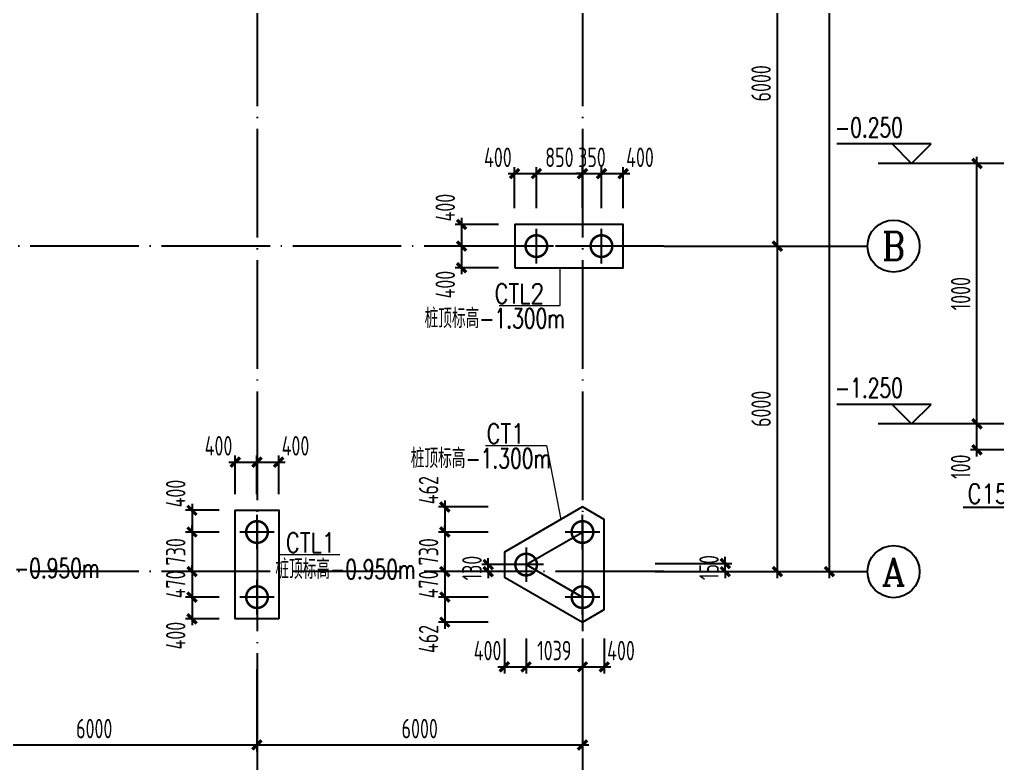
# Model space of a CAD drawing. Extents: x -1389621 to 57380, y -92505 to 283644.
# Drawn here: x -1353084 to -1335057, y 163581 to 177292 of the extents above; entities that cross this region are included whole.
import ezdxf
from ezdxf.enums import TextEntityAlignment as Align

# ---------------------------------------------------------------- set-up
doc = ezdxf.new("R2010")
doc.units = 0
doc.header["$LTSCALE"] = 100
doc.header["$MEASUREMENT"] = 0
doc.linetypes.add('DOTE', pattern=[2.42, 2, -0.2, 0.02, -0.2])
doc.layers.get('0').update_dxf_attribs({"linetype": 'CONTINUOUS'})
doc.layers.get('Defpoints').update_dxf_attribs({"linetype": 'CONTINUOUS'})
for name, color, linetype in [('AXIS', 3, 'CONTINUOUS'), ('AXIS_TEXT', 7, 'CONTINUOUS'), ('DIM', 3, 'CONTINUOUS'), ('DIM_ELEV', 3, 'CONTINUOUS'), ('DOTE', 1, 'DOTE'), ('PUB_DIM', 3, 'CONTINUOUS'), ('单桩', 6, 'CONTINUOUS'), ('承台', 2, 'CONTINUOUS')]:
    doc.layers.add(name, color=color, linetype=linetype)
doc.layers.add('PUB_TEXT', color=7, linetype='CONTINUOUS', lineweight=15)
doc.styles.add('_HZTXT', font='txt.shx', dxfattribs={"width": 0.7, "bigfont": 'HZTXT.shx'})
doc.styles.add('_TCH_AXIS', font='COMPLEX', dxfattribs={"bigfont": 'GBCBIG'})
doc.styles.add('_TCH_DIM', font='SIMPLEX', dxfattribs={"bigfont": 'GBCBIG'})
doc.styles.add('COMPLEX', font='COMPLEX')
doc.styles.add('DIM_FONT', font='SIMPLEX', dxfattribs={"width": 0.7, "bigfont": 'GBCBIG'})
doc.styles.add('hztxt', font='txt', dxfattribs={"width": 0.7, "height": 10, "bigfont": 'hztxt.shx'})
doc.styles.add('TSSD_Dimension', font='tssdeng.shx', dxfattribs={"width": 0.7, "bigfont": 'hztxt.shx'})
doc.dimstyles.new('TSSD_100_100', dxfattribs={"dimtxt": 300, "dimasz": 100, "dimexe": 100, "dimexo": 250, "dimgap": 100, "dimtad": 1, "dimdec": 0, "dimzin": 0, "dimdsep": 46, "dimtxsty": 'TSSD_Dimension', "dimblk": 'ARCHTICK', "dimblk1": 'ARCHTICK', "dimblk2": 'ARCHTICK', "dimcen": 0, "dimdle": 100, "dimclrt": 7, "dimadec": 0, "dimazin": 0, "dimtfac": 1, "dimtdec": 0, "dimtix": 1, "dimtmove": 2, "dimatfit": 3, "dimfxl": 0, "dimtolj": 1, "dimtzin": 0, "dimarcsym": 0})

# ---------------------------------------------------------------- blocks, each defined once
blk = doc.blocks.new('_ArchTick')
at = {"color": 0, "linetype": 'ByBlock'}
blk.add_lwpolyline([(-0.71, -0.71, 0.5, 0.5, 0), (0.71, 0.71, 0.5, 0.5, 0)], format="xyseb", dxfattribs=at)
blk = doc.blocks.new('*D1336')
at = {"layer": 'Defpoints', "color": 0, "ltscale": 100}
for p in [(-1341207, 173117), (-1339114, 173117), (-1341207, 167117)]:
    blk.add_point(p, dxfattribs=at)
at = {"layer": 'DIM', "color": 0, "lineweight": -2, "ltscale": 100}
for p, q in [((-1339114, 166997), (-1339114, 173237)), ((-1340907, 173117), (-1338994, 173117)), ((-1340907, 167117), (-1338994, 167117))]:
    blk.add_line(p, q, dxfattribs=at)
at = {"layer": 'DIM', "color": 0, "lineweight": -2, "ltscale": 100, "xscale": 120, "yscale": 120, "zscale": 120}
for p, rotation in [((-1339114, 173117), 90), ((-1339114, 167117), 270)]:
    blk.add_blockref('_ArchTick', p, dxfattribs=dict(at, rotation=rotation))
at = {"layer": 'DIM', "color": 7, "ltscale": 100, "insert": (-1339414, 170117), "char_height": 360, "attachment_point": 5, "rotation": 90, "style": 'TSSD_Dimension'}
blk.add_mtext('\\A1;6000', dxfattribs=at)
blk = doc.blocks.new('*D1337')
at = {"layer": 'Defpoints', "color": 0, "ltscale": 100}
for p in [(-1341207, 179117), (-1339114, 179117), (-1341207, 173117)]:
    blk.add_point(p, dxfattribs=at)
at = {"layer": 'DIM', "color": 0, "lineweight": -2, "ltscale": 100}
for p, q in [((-1339114, 172997), (-1339114, 179237)), ((-1340907, 179117), (-1338994, 179117)), ((-1340907, 173117), (-1338994, 173117))]:
    blk.add_line(p, q, dxfattribs=at)
at = {"layer": 'DIM', "color": 0, "lineweight": -2, "ltscale": 100, "xscale": 120, "yscale": 120, "zscale": 120}
for p, rotation in [((-1339114, 179117), 90), ((-1339114, 173117), 270)]:
    blk.add_blockref('_ArchTick', p, dxfattribs=dict(at, rotation=rotation))
at = {"layer": 'DIM', "color": 7, "ltscale": 100, "insert": (-1339414, 176117), "char_height": 360, "attachment_point": 5, "rotation": 90, "style": 'TSSD_Dimension'}
blk.add_mtext('\\A1;6000', dxfattribs=at)
blk = doc.blocks.new('*D1348')
at = {"layer": 'Defpoints', "color": 0, "ltscale": 100}
for p in [(-1341447, 239117), (-1338154, 239117), (-1341447, 167117)]:
    blk.add_point(p, dxfattribs=at)
at = {"layer": 'DIM', "color": 0, "lineweight": -2, "ltscale": 100}
for p, q in [((-1338154, 166997), (-1338154, 239237)), ((-1341147, 239117), (-1338034, 239117)), ((-1341147, 167117), (-1338034, 167117))]:
    blk.add_line(p, q, dxfattribs=at)
at = {"layer": 'DIM', "color": 0, "lineweight": -2, "ltscale": 100, "xscale": 120, "yscale": 120, "zscale": 120}
for p, rotation in [((-1338154, 239117), 90), ((-1338154, 167117), 270)]:
    blk.add_blockref('_ArchTick', p, dxfattribs=dict(at, rotation=rotation))
at = {"layer": 'DIM', "color": 7, "ltscale": 100, "insert": (-1338454, 203117), "char_height": 360, "attachment_point": 5, "rotation": 90, "style": 'TSSD_Dimension'}
blk.add_mtext('\\A1;72000', dxfattribs=at)
blk = doc.blocks.new('*D1354')
at = {"layer": 'Defpoints', "color": 0, "ltscale": 100}
for p in [(-1354707, 165617), (-1348707, 165617), (-1348707, 163923)]:
    blk.add_point(p, dxfattribs=at)
at = {"layer": 'DIM', "color": 0, "lineweight": -2, "ltscale": 100}
for p, q in [((-1354707, 165317), (-1354707, 163803)), ((-1348707, 165317), (-1348707, 163803)), ((-1354827, 163923), (-1348587, 163923))]:
    blk.add_line(p, q, dxfattribs=at)
at = {"layer": 'DIM', "color": 0, "lineweight": -2, "ltscale": 100, "xscale": 120, "yscale": 120, "zscale": 120, "rotation": 180}
blk.add_blockref('_ArchTick', (-1354707, 163923), dxfattribs=at)
at = {"layer": 'DIM', "color": 0, "lineweight": -2, "ltscale": 100, "xscale": 120, "yscale": 120, "zscale": 120}
blk.add_blockref('_ArchTick', (-1348707, 163923), dxfattribs=at)
at = {"layer": 'DIM', "color": 7, "ltscale": 100, "insert": (-1351707, 164223), "char_height": 360, "attachment_point": 5, "style": 'TSSD_Dimension'}
blk.add_mtext('\\A1;6000', dxfattribs=at)
blk = doc.blocks.new('*D1355')
at = {"layer": 'Defpoints', "color": 0, "ltscale": 100}
for p in [(-1348707, 165617), (-1342707, 165617), (-1342707, 163923)]:
    blk.add_point(p, dxfattribs=at)
at = {"layer": 'DIM', "color": 0, "lineweight": -2, "ltscale": 100}
for p, q in [((-1348707, 165317), (-1348707, 163803)), ((-1342707, 165317), (-1342707, 163803)), ((-1348827, 163923), (-1342587, 163923))]:
    blk.add_line(p, q, dxfattribs=at)
at = {"layer": 'DIM', "color": 0, "lineweight": -2, "ltscale": 100, "xscale": 120, "yscale": 120, "zscale": 120, "rotation": 180}
blk.add_blockref('_ArchTick', (-1348707, 163923), dxfattribs=at)
at = {"layer": 'DIM', "color": 0, "lineweight": -2, "ltscale": 100, "xscale": 120, "yscale": 120, "zscale": 120}
blk.add_blockref('_ArchTick', (-1342707, 163923), dxfattribs=at)
at = {"layer": 'DIM', "color": 7, "ltscale": 100, "insert": (-1345707, 164223), "char_height": 360, "attachment_point": 5, "style": 'TSSD_Dimension'}
blk.add_mtext('\\A1;6000', dxfattribs=at)
blk = doc.blocks.new('*D1356')
at = {"layer": 'Defpoints', "color": 0, "ltscale": 100}
for p in [(-1378707, 165857), (-1342707, 165857), (-1342707, 162963)]:
    blk.add_point(p, dxfattribs=at)
at = {"layer": 'DIM', "color": 0, "lineweight": -2, "ltscale": 100}
for p, q in [((-1378707, 165557), (-1378707, 162843)), ((-1342707, 165557), (-1342707, 162843)), ((-1378827, 162963), (-1342587, 162963))]:
    blk.add_line(p, q, dxfattribs=at)
at = {"layer": 'DIM', "color": 0, "lineweight": -2, "ltscale": 100, "xscale": 120, "yscale": 120, "zscale": 120, "rotation": 180}
blk.add_blockref('_ArchTick', (-1378707, 162963), dxfattribs=at)
at = {"layer": 'DIM', "color": 0, "lineweight": -2, "ltscale": 100, "xscale": 120, "yscale": 120, "zscale": 120}
blk.add_blockref('_ArchTick', (-1342707, 162963), dxfattribs=at)
at = {"layer": 'DIM', "color": 7, "ltscale": 100, "insert": (-1360707, 163263), "char_height": 360, "attachment_point": 5, "style": 'TSSD_Dimension'}
blk.add_mtext('\\A1;36000', dxfattribs=at)
blk = doc.blocks.new('_AXISO')
blk.add_circle((0, 0), 0.5)
at = {"layer": 'AXIS_TEXT', "style": 'COMPLEX', "width": 1.041667}
blk.add_attdef('A', text='', height=0.56, dxfattribs=at).set_placement((-0.25, -0.28), (0.25, -0.28), align=Align.FIT)
blk = doc.blocks.new('*D1364')
at = {"layer": 'Defpoints', "color": 0, "ltscale": 100}
for p in [(-1341667, 167267), (-1341667, 167117), (-1340074, 167267)]:
    blk.add_point(p, dxfattribs=at)
at = {"layer": 'DIM', "color": 0, "lineweight": -2, "ltscale": 100}
for p, q in [((-1340074, 167267), (-1340074, 167387)), ((-1341367, 167267), (-1339954, 167267)), ((-1341367, 167117), (-1339954, 167117)), ((-1340074, 167117), (-1340074, 167267)), ((-1340074, 167117), (-1340074, 166997))]:
    blk.add_line(p, q, dxfattribs=at)
at = {"layer": 'DIM', "color": 0, "lineweight": -2, "ltscale": 100, "xscale": 120, "yscale": 120, "zscale": 120}
for p, rotation in [((-1340074, 167267), 270), ((-1340074, 167117), 90)]:
    blk.add_blockref('_ArchTick', p, dxfattribs=dict(at, rotation=rotation))
at = {"layer": 'DIM', "color": 7, "ltscale": 100, "insert": (-1340374, 167192), "char_height": 360, "attachment_point": 5, "rotation": 90, "style": 'TSSD_Dimension'}
blk.add_mtext('\\A1;150', dxfattribs=at)
blk = doc.blocks.new('U_B0HTE')
at = {"layer": '单桩'}
for p, q in [((0, 269.25), (0, -269.25)), ((-269.25, 0), (269.25, 0))]:
    blk.add_line(p, q, dxfattribs=at)
at = {"layer": '单桩', "const_width": 38.5}
blk.add_lwpolyline([(-169.25, 0, 1), (169.25, 0, 1)], format="xyb", close=True, dxfattribs=at)
at = {"style": 'DIM_FONT', "width": 0.8, "flags": 9}
for tag in ['YSIZE', 'XSIZE']:
    blk.add_attdef(tag, (0, 0), '', height=0.5, dxfattribs=at)
blk = doc.blocks.new('*D1408')
at = {"layer": 'Defpoints', "color": 0, "ltscale": 100}
for p in [(-1349107, 168247), (-1349905, 167847), (-1349107, 167847)]:
    blk.add_point(p, dxfattribs=at)
at = {"layer": 'DIM', "color": 0, "lineweight": -2, "ltscale": 100}
for p, q in [((-1349905, 168367), (-1349905, 167727)), ((-1349407, 168247), (-1350025, 168247)), ((-1349407, 167847), (-1350025, 167847))]:
    blk.add_line(p, q, dxfattribs=at)
at = {"layer": 'DIM', "color": 0, "lineweight": -2, "ltscale": 100, "xscale": 120, "yscale": 120, "zscale": 120}
for p, rotation in [((-1349905, 168247), 90), ((-1349905, 167847), 270)]:
    blk.add_blockref('_ArchTick', p, dxfattribs=dict(at, rotation=rotation))
at = {"layer": 'DIM', "color": 7, "ltscale": 100, "insert": (-1350205, 168556), "char_height": 360, "attachment_point": 5, "rotation": 90, "style": 'TSSD_Dimension'}
blk.add_mtext('\\A1;400', dxfattribs=at)
blk = doc.blocks.new('*D1409')
at = {"layer": 'Defpoints', "color": 0, "ltscale": 100}
for p in [(-1348307, 169135), (-1348707, 168247), (-1348307, 168247)]:
    blk.add_point(p, dxfattribs=at)
at = {"layer": 'DIM', "color": 0, "lineweight": -2, "ltscale": 100}
for p, q in [((-1348827, 169135), (-1348187, 169135)), ((-1348707, 168547), (-1348707, 169255)), ((-1348307, 168547), (-1348307, 169255))]:
    blk.add_line(p, q, dxfattribs=at)
at = {"layer": 'DIM', "color": 0, "lineweight": -2, "ltscale": 100, "xscale": 120, "yscale": 120, "zscale": 120, "rotation": 180}
blk.add_blockref('_ArchTick', (-1348707, 169135), dxfattribs=at)
at = {"layer": 'DIM', "color": 0, "lineweight": -2, "ltscale": 100, "xscale": 120, "yscale": 120, "zscale": 120}
blk.add_blockref('_ArchTick', (-1348307, 169135), dxfattribs=at)
at = {"layer": 'DIM', "color": 7, "ltscale": 100, "insert": (-1347997, 169435), "char_height": 360, "attachment_point": 5, "style": 'TSSD_Dimension'}
blk.add_mtext('\\A1;400', dxfattribs=at)
blk = doc.blocks.new('*D1410')
at = {"layer": 'Defpoints', "color": 0, "ltscale": 100}
for p in [(-1348707, 169135), (-1349107, 168247), (-1348707, 168247)]:
    blk.add_point(p, dxfattribs=at)
at = {"layer": 'DIM', "color": 0, "lineweight": -2, "ltscale": 100}
for p, q in [((-1349227, 169135), (-1348587, 169135)), ((-1349107, 168547), (-1349107, 169255)), ((-1348707, 168547), (-1348707, 169255))]:
    blk.add_line(p, q, dxfattribs=at)
at = {"layer": 'DIM', "color": 0, "lineweight": -2, "ltscale": 100, "xscale": 120, "yscale": 120, "zscale": 120, "rotation": 180}
blk.add_blockref('_ArchTick', (-1349107, 169135), dxfattribs=at)
at = {"layer": 'DIM', "color": 0, "lineweight": -2, "ltscale": 100, "xscale": 120, "yscale": 120, "zscale": 120}
blk.add_blockref('_ArchTick', (-1348707, 169135), dxfattribs=at)
at = {"layer": 'DIM', "color": 7, "ltscale": 100, "insert": (-1349416, 169435), "char_height": 360, "attachment_point": 5, "style": 'TSSD_Dimension'}
blk.add_mtext('\\A1;400', dxfattribs=at)
blk = doc.blocks.new('*D1411')
at = {"layer": 'Defpoints', "color": 0, "ltscale": 100}
for p in [(-1349107, 167847), (-1349905, 167117), (-1349107, 167117)]:
    blk.add_point(p, dxfattribs=at)
at = {"layer": 'DIM', "color": 0, "lineweight": -2, "ltscale": 100}
for p, q in [((-1349407, 167847), (-1350025, 167847)), ((-1349905, 167847), (-1349905, 167967)), ((-1349905, 167847), (-1349905, 167117)), ((-1349407, 167117), (-1350025, 167117)), ((-1349905, 167117), (-1349905, 166997))]:
    blk.add_line(p, q, dxfattribs=at)
at = {"layer": 'DIM', "color": 0, "lineweight": -2, "ltscale": 100, "xscale": 120, "yscale": 120, "zscale": 120}
for p, rotation in [((-1349905, 167847), 270), ((-1349905, 167117), 90)]:
    blk.add_blockref('_ArchTick', p, dxfattribs=dict(at, rotation=rotation))
at = {"layer": 'DIM', "color": 7, "ltscale": 100, "insert": (-1350205, 167482), "char_height": 360, "attachment_point": 5, "rotation": 90, "style": 'TSSD_Dimension'}
blk.add_mtext('\\A1;730', dxfattribs=at)
blk = doc.blocks.new('*D1412')
at = {"layer": 'Defpoints', "color": 0, "ltscale": 100}
for p in [(-1349107, 167117), (-1349905, 166647), (-1349107, 166647)]:
    blk.add_point(p, dxfattribs=at)
at = {"layer": 'DIM', "color": 0, "lineweight": -2, "ltscale": 100}
for p, q in [((-1349407, 167117), (-1350025, 167117)), ((-1349905, 167117), (-1349905, 167237)), ((-1349905, 167117), (-1349905, 166647)), ((-1349407, 166647), (-1350025, 166647)), ((-1349905, 166647), (-1349905, 166527))]:
    blk.add_line(p, q, dxfattribs=at)
at = {"layer": 'DIM', "color": 0, "lineweight": -2, "ltscale": 100, "xscale": 120, "yscale": 120, "zscale": 120}
for p, rotation in [((-1349905, 167117), 270), ((-1349905, 166647), 90)]:
    blk.add_blockref('_ArchTick', p, dxfattribs=dict(at, rotation=rotation))
at = {"layer": 'DIM', "color": 7, "ltscale": 100, "insert": (-1350205, 166882), "char_height": 360, "attachment_point": 5, "rotation": 90, "style": 'TSSD_Dimension'}
blk.add_mtext('\\A1;470', dxfattribs=at)
blk = doc.blocks.new('*D1413')
at = {"layer": 'Defpoints', "color": 0, "ltscale": 100}
for p in [(-1349107, 166647), (-1349905, 166247), (-1349107, 166247)]:
    blk.add_point(p, dxfattribs=at)
at = {"layer": 'DIM', "color": 0, "lineweight": -2, "ltscale": 100}
for p, q in [((-1349905, 166767), (-1349905, 166127)), ((-1349407, 166647), (-1350025, 166647)), ((-1349407, 166247), (-1350025, 166247))]:
    blk.add_line(p, q, dxfattribs=at)
at = {"layer": 'DIM', "color": 0, "lineweight": -2, "ltscale": 100, "xscale": 120, "yscale": 120, "zscale": 120}
for p, rotation in [((-1349905, 166647), 90), ((-1349905, 166247), 270)]:
    blk.add_blockref('_ArchTick', p, dxfattribs=dict(at, rotation=rotation))
at = {"layer": 'DIM', "color": 7, "ltscale": 100, "insert": (-1350205, 165937), "char_height": 360, "attachment_point": 5, "rotation": 90, "style": 'TSSD_Dimension'}
blk.add_mtext('\\A1;400', dxfattribs=at)
blk = doc.blocks.new('*D1549')
at = {"layer": 'Defpoints', "color": 0, "ltscale": 100}
for p in [(-1343957, 173517), (-1344936, 173117), (-1343957, 173117)]:
    blk.add_point(p, dxfattribs=at)
at = {"layer": 'DIM', "color": 0, "lineweight": -2, "ltscale": 100}
for p, q in [((-1344936, 173637), (-1344936, 172997)), ((-1344257, 173517), (-1345056, 173517)), ((-1344257, 173117), (-1345056, 173117))]:
    blk.add_line(p, q, dxfattribs=at)
at = {"layer": 'DIM', "color": 0, "lineweight": -2, "ltscale": 100, "xscale": 120, "yscale": 120, "zscale": 120}
for p, rotation in [((-1344936, 173517), 90), ((-1344936, 173117), 270)]:
    blk.add_blockref('_ArchTick', p, dxfattribs=dict(at, rotation=rotation))
at = {"layer": 'DIM', "color": 7, "ltscale": 100, "insert": (-1345236, 173826), "char_height": 360, "attachment_point": 5, "rotation": 90, "style": 'TSSD_Dimension'}
blk.add_mtext('\\A1;400', dxfattribs=at)
blk = doc.blocks.new('*D1550')
at = {"layer": 'Defpoints', "color": 0, "ltscale": 100}
for p in [(-1343557, 174453), (-1343957, 173517), (-1343557, 173517)]:
    blk.add_point(p, dxfattribs=at)
at = {"layer": 'DIM', "color": 0, "lineweight": -2, "ltscale": 100}
for p, q in [((-1343957, 173817), (-1343957, 174573)), ((-1343557, 173817), (-1343557, 174573)), ((-1344077, 174453), (-1343437, 174453))]:
    blk.add_line(p, q, dxfattribs=at)
at = {"layer": 'DIM', "color": 0, "lineweight": -2, "ltscale": 100, "xscale": 120, "yscale": 120, "zscale": 120, "rotation": 180}
blk.add_blockref('_ArchTick', (-1343957, 174453), dxfattribs=at)
at = {"layer": 'DIM', "color": 0, "lineweight": -2, "ltscale": 100, "xscale": 120, "yscale": 120, "zscale": 120}
blk.add_blockref('_ArchTick', (-1343557, 174453), dxfattribs=at)
at = {"layer": 'DIM', "color": 7, "ltscale": 100, "insert": (-1344266, 174753), "char_height": 360, "attachment_point": 5, "style": 'TSSD_Dimension'}
blk.add_mtext('\\A1;400', dxfattribs=at)
blk = doc.blocks.new('*D1551')
at = {"layer": 'Defpoints', "color": 0, "ltscale": 100}
for p in [(-1343957, 173117), (-1344936, 172717), (-1343957, 172717)]:
    blk.add_point(p, dxfattribs=at)
at = {"layer": 'DIM', "color": 0, "lineweight": -2, "ltscale": 100}
for p, q in [((-1344936, 173237), (-1344936, 172597)), ((-1344257, 173117), (-1345056, 173117)), ((-1344257, 172717), (-1345056, 172717))]:
    blk.add_line(p, q, dxfattribs=at)
at = {"layer": 'DIM', "color": 0, "lineweight": -2, "ltscale": 100, "xscale": 120, "yscale": 120, "zscale": 120}
for p, rotation in [((-1344936, 173117), 90), ((-1344936, 172717), 270)]:
    blk.add_blockref('_ArchTick', p, dxfattribs=dict(at, rotation=rotation))
at = {"layer": 'DIM', "color": 7, "ltscale": 100, "insert": (-1345236, 172407), "char_height": 360, "attachment_point": 5, "rotation": 90, "style": 'TSSD_Dimension'}
blk.add_mtext('\\A1;400', dxfattribs=at)
blk = doc.blocks.new('*D1552')
at = {"layer": 'Defpoints', "color": 0, "ltscale": 100}
for p in [(-1342357, 174453), (-1342707, 173517), (-1342357, 173517)]:
    blk.add_point(p, dxfattribs=at)
at = {"layer": 'DIM', "color": 0, "lineweight": -2, "ltscale": 100}
for p, q in [((-1342707, 173817), (-1342707, 174573)), ((-1342357, 173817), (-1342357, 174573)), ((-1342707, 174453), (-1342827, 174453)), ((-1342707, 174453), (-1342357, 174453)), ((-1342357, 174453), (-1342237, 174453))]:
    blk.add_line(p, q, dxfattribs=at)
at = {"layer": 'DIM', "color": 0, "lineweight": -2, "ltscale": 100, "xscale": 120, "yscale": 120, "zscale": 120}
blk.add_blockref('_ArchTick', (-1342707, 174453), dxfattribs=at)
at = {"layer": 'DIM', "color": 0, "lineweight": -2, "ltscale": 100, "xscale": 120, "yscale": 120, "zscale": 120, "rotation": 180}
blk.add_blockref('_ArchTick', (-1342357, 174453), dxfattribs=at)
at = {"layer": 'DIM', "color": 7, "ltscale": 100, "insert": (-1342532, 174753), "char_height": 360, "attachment_point": 5, "style": 'TSSD_Dimension'}
blk.add_mtext('\\A1;350', dxfattribs=at)
blk = doc.blocks.new('*D1553')
at = {"layer": 'Defpoints', "color": 0, "ltscale": 100}
for p in [(-1341957, 174453), (-1342357, 173517), (-1341957, 173517)]:
    blk.add_point(p, dxfattribs=at)
at = {"layer": 'DIM', "color": 0, "lineweight": -2, "ltscale": 100}
for p, q in [((-1342357, 173817), (-1342357, 174573)), ((-1341957, 173817), (-1341957, 174573)), ((-1342477, 174453), (-1341837, 174453))]:
    blk.add_line(p, q, dxfattribs=at)
at = {"layer": 'DIM', "color": 0, "lineweight": -2, "ltscale": 100, "xscale": 120, "yscale": 120, "zscale": 120, "rotation": 180}
blk.add_blockref('_ArchTick', (-1342357, 174453), dxfattribs=at)
at = {"layer": 'DIM', "color": 0, "lineweight": -2, "ltscale": 100, "xscale": 120, "yscale": 120, "zscale": 120}
blk.add_blockref('_ArchTick', (-1341957, 174453), dxfattribs=at)
at = {"layer": 'DIM', "color": 7, "ltscale": 100, "insert": (-1341647, 174753), "char_height": 360, "attachment_point": 5, "style": 'TSSD_Dimension'}
blk.add_mtext('\\A1;400', dxfattribs=at)
blk = doc.blocks.new('*D1554')
at = {"layer": 'Defpoints', "color": 0, "ltscale": 100}
for p in [(-1342707, 174453), (-1343557, 173517), (-1342707, 173517)]:
    blk.add_point(p, dxfattribs=at)
at = {"layer": 'DIM', "color": 0, "lineweight": -2, "ltscale": 100}
for p, q in [((-1343557, 173817), (-1343557, 174573)), ((-1342707, 173817), (-1342707, 174573)), ((-1343677, 174453), (-1342587, 174453))]:
    blk.add_line(p, q, dxfattribs=at)
at = {"layer": 'DIM', "color": 0, "lineweight": -2, "ltscale": 100, "xscale": 120, "yscale": 120, "zscale": 120, "rotation": 180}
blk.add_blockref('_ArchTick', (-1343557, 174453), dxfattribs=at)
at = {"layer": 'DIM', "color": 0, "lineweight": -2, "ltscale": 100, "xscale": 120, "yscale": 120, "zscale": 120}
blk.add_blockref('_ArchTick', (-1342707, 174453), dxfattribs=at)
at = {"layer": 'DIM', "color": 7, "ltscale": 100, "insert": (-1343132, 174753), "char_height": 360, "attachment_point": 5, "style": 'TSSD_Dimension'}
blk.add_mtext('\\A1;850', dxfattribs=at)
blk = doc.blocks.new('*D1563')
at = {"layer": 'Defpoints', "color": 0, "ltscale": 100}
for p in [(-1342707, 166185), (-1342307, 166185), (-1342307, 165361)]:
    blk.add_point(p, dxfattribs=at)
at = {"layer": 'DIM', "color": 0, "lineweight": -2, "ltscale": 100}
for p, q in [((-1342707, 165885), (-1342707, 165241)), ((-1342307, 165885), (-1342307, 165241)), ((-1342827, 165361), (-1342187, 165361))]:
    blk.add_line(p, q, dxfattribs=at)
at = {"layer": 'DIM', "color": 0, "lineweight": -2, "ltscale": 100, "xscale": 120, "yscale": 120, "zscale": 120, "rotation": 180}
blk.add_blockref('_ArchTick', (-1342707, 165361), dxfattribs=at)
at = {"layer": 'DIM', "color": 0, "lineweight": -2, "ltscale": 100, "xscale": 120, "yscale": 120, "zscale": 120}
blk.add_blockref('_ArchTick', (-1342307, 165361), dxfattribs=at)
at = {"layer": 'DIM', "color": 7, "ltscale": 100, "insert": (-1341997, 165661), "char_height": 360, "attachment_point": 5, "style": 'TSSD_Dimension'}
blk.add_mtext('\\A1;400', dxfattribs=at)
blk = doc.blocks.new('*D1564')
at = {"layer": 'Defpoints', "color": 0, "ltscale": 100}
for p in [(-1343746, 166185), (-1342707, 166185), (-1342707, 165361)]:
    blk.add_point(p, dxfattribs=at)
at = {"layer": 'DIM', "color": 0, "lineweight": -2, "ltscale": 100}
for p, q in [((-1343746, 165885), (-1343746, 165241)), ((-1342707, 165885), (-1342707, 165241)), ((-1343866, 165361), (-1342587, 165361))]:
    blk.add_line(p, q, dxfattribs=at)
at = {"layer": 'DIM', "color": 0, "lineweight": -2, "ltscale": 100, "xscale": 120, "yscale": 120, "zscale": 120, "rotation": 180}
blk.add_blockref('_ArchTick', (-1343746, 165361), dxfattribs=at)
at = {"layer": 'DIM', "color": 0, "lineweight": -2, "ltscale": 100, "xscale": 120, "yscale": 120, "zscale": 120}
blk.add_blockref('_ArchTick', (-1342707, 165361), dxfattribs=at)
at = {"layer": 'DIM', "color": 7, "ltscale": 100, "insert": (-1343226, 165661), "char_height": 360, "attachment_point": 5, "style": 'TSSD_Dimension'}
blk.add_mtext('\\A1;1039', dxfattribs=at)
blk = doc.blocks.new('*D1565')
at = {"layer": 'Defpoints', "color": 0, "ltscale": 100}
for p in [(-1344146, 166185), (-1343746, 166185), (-1343746, 165361)]:
    blk.add_point(p, dxfattribs=at)
at = {"layer": 'DIM', "color": 0, "lineweight": -2, "ltscale": 100}
for p, q in [((-1344146, 165885), (-1344146, 165241)), ((-1343746, 165885), (-1343746, 165241)), ((-1344266, 165361), (-1343626, 165361))]:
    blk.add_line(p, q, dxfattribs=at)
at = {"layer": 'DIM', "color": 0, "lineweight": -2, "ltscale": 100, "xscale": 120, "yscale": 120, "zscale": 120, "rotation": 180}
blk.add_blockref('_ArchTick', (-1344146, 165361), dxfattribs=at)
at = {"layer": 'DIM', "color": 0, "lineweight": -2, "ltscale": 100, "xscale": 120, "yscale": 120, "zscale": 120}
blk.add_blockref('_ArchTick', (-1343746, 165361), dxfattribs=at)
at = {"layer": 'DIM', "color": 7, "ltscale": 100, "insert": (-1344456, 165661), "char_height": 360, "attachment_point": 5, "style": 'TSSD_Dimension'}
blk.add_mtext('\\A1;400', dxfattribs=at)
blk = doc.blocks.new('*D1566')
at = {"layer": 'Defpoints', "color": 0, "ltscale": 100}
for p in [(-1344146, 166647), (-1345244, 166185), (-1344146, 166185)]:
    blk.add_point(p, dxfattribs=at)
at = {"layer": 'DIM', "color": 0, "lineweight": -2, "ltscale": 100}
for p, q in [((-1345244, 166767), (-1345244, 166065)), ((-1344446, 166647), (-1345364, 166647)), ((-1344446, 166185), (-1345364, 166185))]:
    blk.add_line(p, q, dxfattribs=at)
at = {"layer": 'DIM', "color": 0, "lineweight": -2, "ltscale": 100, "xscale": 120, "yscale": 120, "zscale": 120}
for p, rotation in [((-1345244, 166647), 90), ((-1345244, 166185), 270)]:
    blk.add_blockref('_ArchTick', p, dxfattribs=dict(at, rotation=rotation))
at = {"layer": 'DIM', "color": 7, "ltscale": 100, "insert": (-1345544, 165875), "char_height": 360, "attachment_point": 5, "rotation": 90, "style": 'TSSD_Dimension'}
blk.add_mtext('\\A1;462', dxfattribs=at)
blk = doc.blocks.new('*D1567')
at = {"layer": 'Defpoints', "color": 0, "ltscale": 100}
for p in [(-1344444, 167247), (-1343622, 167247), (-1343622, 167117)]:
    blk.add_point(p, dxfattribs=at)
at = {"layer": 'DIM', "color": 0, "lineweight": -2, "ltscale": 100}
for p, q in [((-1344444, 167247), (-1344444, 167367)), ((-1343922, 167247), (-1344564, 167247)), ((-1343922, 167117), (-1344564, 167117)), ((-1344444, 167117), (-1344444, 167247)), ((-1344444, 167117), (-1344444, 166997))]:
    blk.add_line(p, q, dxfattribs=at)
at = {"layer": 'DIM', "color": 0, "lineweight": -2, "ltscale": 100, "xscale": 120, "yscale": 120, "zscale": 120}
for p, rotation in [((-1344444, 167247), 270), ((-1344444, 167117), 90)]:
    blk.add_blockref('_ArchTick', p, dxfattribs=dict(at, rotation=rotation))
at = {"layer": 'DIM', "color": 7, "ltscale": 100, "insert": (-1344744, 167182), "char_height": 360, "attachment_point": 5, "rotation": 90, "style": 'TSSD_Dimension'}
blk.add_mtext('\\A1;130', dxfattribs=at)
blk = doc.blocks.new('*D1568')
at = {"layer": 'Defpoints', "color": 0, "ltscale": 100}
for p in [(-1344146, 167847), (-1345244, 167117), (-1344146, 167117)]:
    blk.add_point(p, dxfattribs=at)
at = {"layer": 'DIM', "color": 0, "lineweight": -2, "ltscale": 100}
for p, q in [((-1344446, 167847), (-1345364, 167847)), ((-1345244, 167847), (-1345244, 167967)), ((-1345244, 167847), (-1345244, 167117)), ((-1344446, 167117), (-1345364, 167117)), ((-1345244, 167117), (-1345244, 166997))]:
    blk.add_line(p, q, dxfattribs=at)
at = {"layer": 'DIM', "color": 0, "lineweight": -2, "ltscale": 100, "xscale": 120, "yscale": 120, "zscale": 120}
for p, rotation in [((-1345244, 167847), 270), ((-1345244, 167117), 90)]:
    blk.add_blockref('_ArchTick', p, dxfattribs=dict(at, rotation=rotation))
at = {"layer": 'DIM', "color": 7, "ltscale": 100, "insert": (-1345544, 167482), "char_height": 360, "attachment_point": 5, "rotation": 90, "style": 'TSSD_Dimension'}
blk.add_mtext('\\A1;730', dxfattribs=at)
blk = doc.blocks.new('*D1569')
at = {"layer": 'Defpoints', "color": 0, "ltscale": 100}
for p in [(-1344146, 168309), (-1345244, 167847), (-1344146, 167847)]:
    blk.add_point(p, dxfattribs=at)
at = {"layer": 'DIM', "color": 0, "lineweight": -2, "ltscale": 100}
for p, q in [((-1345244, 168429), (-1345244, 167727)), ((-1344446, 168309), (-1345364, 168309)), ((-1344446, 167847), (-1345364, 167847))]:
    blk.add_line(p, q, dxfattribs=at)
at = {"layer": 'DIM', "color": 0, "lineweight": -2, "ltscale": 100, "xscale": 120, "yscale": 120, "zscale": 120}
for p, rotation in [((-1345244, 168309), 90), ((-1345244, 167847), 270)]:
    blk.add_blockref('_ArchTick', p, dxfattribs=dict(at, rotation=rotation))
at = {"layer": 'DIM', "color": 7, "ltscale": 100, "insert": (-1345544, 168618), "char_height": 360, "attachment_point": 5, "rotation": 90, "style": 'TSSD_Dimension'}
blk.add_mtext('\\A1;462', dxfattribs=at)
blk = doc.blocks.new('*D1570')
at = {"layer": 'Defpoints', "color": 0, "ltscale": 100}
for p in [(-1344146, 167117), (-1345244, 166647), (-1344146, 166647)]:
    blk.add_point(p, dxfattribs=at)
at = {"layer": 'DIM', "color": 0, "lineweight": -2, "ltscale": 100}
for p, q in [((-1344446, 167117), (-1345364, 167117)), ((-1345244, 167117), (-1345244, 167237)), ((-1345244, 167117), (-1345244, 166647)), ((-1344446, 166647), (-1345364, 166647)), ((-1345244, 166647), (-1345244, 166527))]:
    blk.add_line(p, q, dxfattribs=at)
at = {"layer": 'DIM', "color": 0, "lineweight": -2, "ltscale": 100, "xscale": 120, "yscale": 120, "zscale": 120}
for p, rotation in [((-1345244, 167117), 270), ((-1345244, 166647), 90)]:
    blk.add_blockref('_ArchTick', p, dxfattribs=dict(at, rotation=rotation))
at = {"layer": 'DIM', "color": 7, "ltscale": 100, "insert": (-1345544, 166882), "char_height": 360, "attachment_point": 5, "rotation": 90, "style": 'TSSD_Dimension'}
blk.add_mtext('\\A1;470', dxfattribs=at)
blk = doc.blocks.new('*D1276')
at = {"layer": 'Defpoints', "color": 0, "ltscale": 100}
for p in [(-457139, 167872), (-456471, 167872), (-456471, 167472)]:
    blk.add_point(p, dxfattribs=at)
at = {"layer": 'DIM', "color": 0, "lineweight": -2, "ltscale": 100}
for p, q in [((-457139, 167372), (-457139, 167972)), ((-456721, 167872), (-457239, 167872)), ((-456721, 167472), (-457239, 167472))]:
    blk.add_line(p, q, dxfattribs=at)
at = {"layer": 'DIM', "color": 0, "lineweight": -2, "ltscale": 100, "xscale": 100, "yscale": 100, "zscale": 100}
for p, rotation in [((-457139, 167872), 90), ((-457139, 167472), 270)]:
    blk.add_blockref('_ArchTick', p, dxfattribs=dict(at, rotation=rotation))
at = {"layer": 'DIM', "color": 7, "ltscale": 100, "insert": (-457389, 167214), "char_height": 300, "attachment_point": 5, "rotation": 90, "style": 'TSSD_Dimension'}
blk.add_mtext('\\A1;100', dxfattribs=at)
blk = doc.blocks.new('*D1277')
at = {"layer": 'Defpoints', "color": 0, "ltscale": 100}
for p in [(-457139, 171872), (-456471, 171872), (-456471, 167872)]:
    blk.add_point(p, dxfattribs=at)
at = {"layer": 'DIM', "color": 0, "lineweight": -2, "ltscale": 100}
for p, q in [((-456721, 171872), (-457239, 171872)), ((-457139, 167772), (-457139, 171972)), ((-456721, 167872), (-457239, 167872))]:
    blk.add_line(p, q, dxfattribs=at)
at = {"layer": 'DIM', "color": 0, "lineweight": -2, "ltscale": 100, "xscale": 100, "yscale": 100, "zscale": 100}
for p, rotation in [((-457139, 171872), 90), ((-457139, 167872), 270)]:
    blk.add_blockref('_ArchTick', p, dxfattribs=dict(at, rotation=rotation))
at = {"layer": 'DIM', "color": 7, "ltscale": 100, "insert": (-457389, 169872), "char_height": 300, "attachment_point": 5, "rotation": 90, "style": 'TSSD_Dimension'}
blk.add_mtext('\\A1;1000', dxfattribs=at)
blk = doc.blocks.new('A$C205760A8')
at = {"color": 7}
blk.add_line((1971.1, 1132.9), (3733.8, 1132.9), dxfattribs=at)
at = {"layer": 'DIM_ELEV'}
for p, q in [((1476.6, 6710.7), (30, 6710.7)), ((1176.9, 6410.9), (877.1, 6710.7)), ((1176.9, 6410.9), (1476.6, 6710.7)), ((2081.2, 6410.9), (663.4, 6410.9)), ((1476.6, 2710.7), (30, 2710.7)), ((1176.9, 2410.9), (877.1, 2710.7)), ((1176.9, 2410.9), (1476.6, 2710.7)), ((2081.2, 2410.9), (663.4, 2410.9))]:
    blk.add_line(p, q, dxfattribs=at)
at = {"style": 'DIM_FONT', "width": 0.8, "flags": 9}
for tag, p in [('XSIZE', (9006.9, 19721)), ('YSIZE', (9006.9, 19721)), ('XSIZE', (9006.9, 14921)), ('YSIZE', (9006.9, 14921))]:
    blk.add_attdef(tag, p, '', height=2.36, rotation=180, dxfattribs=at)
at = {"style": 'DIM_FONT', "text_generation_flag": 4, "width": 0.8, "flags": 9}
for tag in ['XSIZE', 'YSIZE']:
    blk.add_attdef(tag, (4850, 17321), '', height=2.36, rotation=180, dxfattribs=at)
at = {"style": 'DIM_FONT', "width": 0.8, "flags": 9}
for tag in ['YSIZE', 'XSIZE']:
    blk.add_attdef(tag, (13163.9, 17321), '', height=2.36, dxfattribs=at)
at = {"layer": 'PUB_TEXT'}
for s, height, style, width, p in [('-0.250', 297.26, '_TCH_DIM', 0.705882, (0, 6815.6)), ('-1.250', 297.26, '_TCH_DIM', 0.705882, (0, 2815.6)), ('C15素砼垫层', 300, '_HZTXT', 0.8, (2034.1, 1186.7))]:
    blk.add_text(s, height=height, dxfattribs=dict(at, style=style, width=width)).set_placement(p)
at = {"layer": 'DIM', "ltscale": 100}
dim = blk.add_linear_dim(base=(2181.2, 6410.9), p1=(2850, 2410.9), p2=(2850, 6410.9), angle=90, text='1000', dimstyle='TSSD_100_100', dxfattribs=at)
dim.commit()
dim.dimension.update_dxf_attribs({"geometry": '*D1277', "text_midpoint": (1931.2, 4410.9), "insert": (459320.7, -165461.4)})
dim = blk.add_linear_dim(base=(2181.2, 2410.9), p1=(2850, 2010.9), p2=(2850, 2410.9), angle=90, text='100', dimstyle='TSSD_100_100', dxfattribs=at)
dim.commit()
dim.dimension.update_dxf_attribs({"geometry": '*D1276', "text_midpoint": (1931.2, 1752.9), "dimtype": 128, "insert": (459320.7, -165461.4)})

msp = doc.modelspace()

# ---------------------------------------------------------------- linework, layer by layer
at = {"layer": 'AXIS'}
for p, q in [((-1341206.633, 173116.717), (-1337452.024, 173116.717)), ((-1341206.633, 167116.717), (-1337452.024, 167116.717)), ((-1348706.633, 165616.717), (-1348706.633, 162319.368)), ((-1342706.633, 165616.717), (-1342706.633, 162319.368))]:
    msp.add_line(p, q, dxfattribs=at)
at = {"layer": 'DOTE', "linetype": 'DOTE', "ltscale": 10}
for p, q in [((-1348706.633, 240616.717), (-1348706.633, 165616.717)), ((-1342706.633, 240616.717), (-1342706.633, 165616.717)), ((-1341206.633, 173116.717), (-1382628.63, 173116.717)), ((-1341206.633, 167116.717), (-1382628.63, 167116.717))]:
    msp.add_line(p, q, dxfattribs=at)
at = {"layer": 'PUB_TEXT'}
for p, q in [((-1343117.412, 172021.954), (-1343117.412, 172716.717)), ((-1344243.064, 172021.954), (-1343117.412, 172021.954)), ((-1344497.192, 169441.47), (-1343371.54, 169441.47)), ((-1343371.54, 169441.47), (-1343103.184, 168079.648)), ((-1348306.633, 167431.372), (-1347180.981, 167431.372))]:
    msp.add_line(p, q, dxfattribs=at)
at = {"layer": '单桩'}
for q in [(-1342706.633, 167846.717), (-1342706.633, 166646.717)]:
    msp.add_line((-1343745.863, 167246.717), q, dxfattribs=at)
at = {"layer": '承台'}
for points in [[(-1343956.633, 172716.717), (-1341956.633, 172716.717), (-1341956.633, 173516.717), (-1343956.633, 173516.717), (-1343956.633, 172716.717)], [(-1348306.633, 166246.717), (-1349106.633, 166246.717), (-1349106.633, 168246.717), (-1348306.633, 168246.717), (-1348306.633, 166246.717)]]:
    msp.add_lwpolyline(points, dxfattribs=at)
msp.add_lwpolyline([(-1342706.633, 166184.837), (-1342306.633, 166415.777), (-1342306.633, 168077.657), (-1342706.633, 168308.598), (-1344145.863, 167477.657), (-1344145.863, 167015.777)], close=True, dxfattribs=at)

# ---------------------------------------------------------------- block references
at = {"ltscale": 100, "xscale": 1.19999999999709, "yscale": 1.19999999999709, "zscale": 1.2}
msp.add_blockref('A$C205760A8', (-1338053.037, 166947.279), dxfattribs=at)
at = {"layer": 'AXIS'}
ref = msp.add_blockref('_AXISO', (-1336972.024, 173116.717), dxfattribs=dict(at, xscale=960, yscale=960, zscale=960))
ref.add_attrib('A', 'B', dxfattribs={"layer": 'AXIS_TEXT', "ltscale": 0.5, "height": 522.309, "style": '_TCH_AXIS'}).set_placement((-1337183.434, 172855.563), (-1336760.613, 172855.563), align=Align.FIT)
ref = msp.add_blockref('_AXISO', (-1336972.024, 167116.717), dxfattribs=dict(at, xscale=960, yscale=960, zscale=960))
ref.add_attrib('A', 'A', dxfattribs={"layer": 'AXIS_TEXT', "ltscale": 0.5, "height": 510.22, "style": '_TCH_AXIS'}).set_placement((-1337190.689, 166861.607), (-1336753.358, 166861.607), align=Align.FIT)
at = {"layer": '单桩', "yscale": 1.18, "zscale": 1.18}
for p, xscale, rotation in [((-1343556.633, 173116.717), -1.18, 270), ((-1342356.633, 173116.717), -1.18, 270), ((-1348706.633, 167846.717), 1.17999999999995, 180), ((-1342706.633, 167846.717), 1.17999999999995, 180), ((-1348706.633, 166646.717), 1.17999999999995, 180), ((-1342706.633, 166646.717), 1.17999999999995, 180)]:
    msp.add_blockref('U_B0HTE', p, dxfattribs=dict(at, xscale=xscale, rotation=rotation))
at = {"layer": '单桩', "xscale": -1.17999999999995, "yscale": 1.18, "zscale": 1.18}
msp.add_blockref('U_B0HTE', (-1343745.863, 167246.717), dxfattribs=at)

# ---------------------------------------------------------------- texts
at = {"layer": 'PUB_DIM', "color": 7, "linetype": 'Continuous', "style": 'hztxt'}
for s, width, p in [('CTL2', 0.8, (-1343872.181, 172241.895)), ('桩顶标高-1.300m', 0.7, (-1344325.397, 171803.365)), ('CT1', 0.8, (-1344126.309, 169661.41)), ('桩顶标高-1.300m', 0.7, (-1344579.524, 169222.88)), ('CTL1', 0.8, (-1347719.488, 167651.313)), ('桩顶标高-0.950m', 0.7, (-1352902.042, 167200.01)), ('桩顶标高-0.950m', 0.7, (-1347076.227, 167181.221))]:
    msp.add_text(s, height=360, dxfattribs=dict(at, width=width)).set_placement(p, align=Align.MIDDLE)

# ---------------------------------------------------------------- dimensions: what is measured, and where the dimension line sits
at = {"layer": 'DIM', "ltscale": 100}
for p1, p2, distance, picture, middle in [((-1341446.633, 167116.717), (-1341446.633, 239116.717), -3292.902, '*D1348', (-1338453.731, 203116.717)), ((-1341206.633, 173116.717), (-1341206.633, 179116.717), -2092.902, '*D1337', (-1339413.731, 176116.717)), ((-1341206.633, 167116.717), (-1341206.633, 173116.717), -2092.902, '*D1336', (-1339413.731, 170116.717)), ((-1378706.633, 165856.717), (-1342706.633, 165856.717), -2893.459, '*D1356', (-1360706.633, 163263.258)), ((-1354706.633, 165616.717), (-1348706.633, 165616.717), -1693.459, '*D1354', (-1351706.633, 164223.258)), ((-1348706.633, 165616.717), (-1342706.633, 165616.717), -1693.459, '*D1355', (-1345706.633, 164223.258))]:
    dim = msp.add_aligned_dim(p1=p1, p2=p2, distance=distance, dimstyle='TSSD_100_100', override={"dimscale": 1.2}, dxfattribs=at)
    dim.commit()
    dim.dimension.update_dxf_attribs({"geometry": picture, "text_midpoint": middle})
for base, p1, p2, picture, middle in [((-1343556.633, 174453.146), (-1343956.633, 173516.717), (-1343556.633, 173516.717), '*D1550', (-1344266.325, 174753.146)), ((-1341956.633, 174453.146), (-1342356.633, 173516.717), (-1341956.633, 173516.717), '*D1553', (-1341646.94, 174753.146)), ((-1348706.633, 169135.498), (-1349106.633, 168246.717), (-1348706.633, 168246.717), '*D1410', (-1349416.325, 169435.498)), ((-1348306.633, 169135.498), (-1348706.633, 168246.717), (-1348306.633, 168246.717), '*D1409', (-1347996.94, 169435.498)), ((-1343745.863, 165360.816), (-1344145.863, 166184.837), (-1343745.863, 166184.837), '*D1565', (-1344455.555, 165660.816)), ((-1342306.633, 165360.816), (-1342706.633, 166184.837), (-1342306.633, 166184.837), '*D1563', (-1341996.94, 165660.816))]:
    dim = msp.add_linear_dim(base=base, p1=p1, p2=p2, dimstyle='TSSD_100_100', override={"dimscale": 1.2}, dxfattribs=at)
    dim.commit()
    dim.dimension.update_dxf_attribs({"geometry": picture, "text_midpoint": middle, "dimtype": 160})
for base, p1, p2, picture, middle in [((-1342706.633, 174453.146), (-1343556.633, 173516.717), (-1342706.633, 173516.717), '*D1554', (-1343131.633, 174753.146)), ((-1342356.633, 174453.146), (-1342706.633, 173516.717), (-1342356.633, 173516.717), '*D1552', (-1342531.633, 174753.146)), ((-1342706.633, 165360.816), (-1343745.863, 166184.837), (-1342706.633, 166184.837), '*D1564', (-1343226.248, 165660.816))]:
    dim = msp.add_linear_dim(base=base, p1=p1, p2=p2, dimstyle='TSSD_100_100', override={"dimscale": 1.2}, dxfattribs=at)
    dim.commit()
    dim.dimension.update_dxf_attribs({"geometry": picture, "text_midpoint": middle})
for base, p1, p2, picture, middle in [((-1344935.646, 173116.717), (-1343956.633, 173516.717), (-1343956.633, 173116.717), '*D1549', (-1345235.646, 173826.41)), ((-1344935.646, 172716.717), (-1343956.633, 173116.717), (-1343956.633, 172716.717), '*D1551', (-1345235.646, 172407.025)), ((-1349905.24, 167846.717), (-1349106.633, 168246.717), (-1349106.633, 167846.717), '*D1408', (-1350205.24, 168556.41)), ((-1345243.881, 167846.717), (-1344145.863, 168308.598), (-1344145.863, 167846.717), '*D1569', (-1345543.881, 168618.29)), ((-1349905.24, 166246.717), (-1349106.633, 166646.717), (-1349106.633, 166246.717), '*D1413', (-1350205.24, 165937.025)), ((-1345243.881, 166184.837), (-1344145.863, 166646.717), (-1344145.863, 166184.837), '*D1566', (-1345543.881, 165875.145))]:
    dim = msp.add_linear_dim(base=base, p1=p1, p2=p2, angle=90, dimstyle='TSSD_100_100', override={"dimscale": 1.2}, dxfattribs=at)
    dim.commit()
    dim.dimension.update_dxf_attribs({"geometry": picture, "text_midpoint": middle, "dimtype": 160})
for base, p1, p2, picture, middle in [((-1349905.24, 167116.717), (-1349106.633, 167846.717), (-1349106.633, 167116.717), '*D1411', (-1350205.24, 167481.717)), ((-1345243.881, 167116.717), (-1344145.863, 167846.717), (-1344145.863, 167116.717), '*D1568', (-1345543.881, 167481.717)), ((-1344444.359, 167246.717), (-1343621.949, 167116.717), (-1343621.949, 167246.717), '*D1567', (-1344744.359, 167181.717)), ((-1349905.24, 166646.717), (-1349106.633, 167116.717), (-1349106.633, 166646.717), '*D1412', (-1350205.24, 166881.717)), ((-1345243.881, 166646.717), (-1344145.863, 167116.717), (-1344145.863, 166646.717), '*D1570', (-1345543.881, 166881.717))]:
    dim = msp.add_linear_dim(base=base, p1=p1, p2=p2, angle=90, dimstyle='TSSD_100_100', override={"dimscale": 1.2}, dxfattribs=at)
    dim.commit()
    dim.dimension.update_dxf_attribs({"geometry": picture, "text_midpoint": middle})
dim = msp.add_aligned_dim(p1=(-1341666.633, 167116.717), p2=(-1341666.633, 167266.717), distance=-1592.902, text='150', dimstyle='TSSD_100_100', override={"dimscale": 1.2}, dxfattribs=at)
dim.commit()
dim.dimension.update_dxf_attribs({"geometry": '*D1364', "text_midpoint": (-1340373.731, 167191.717)})

doc.saveas('drawing.dxf')
